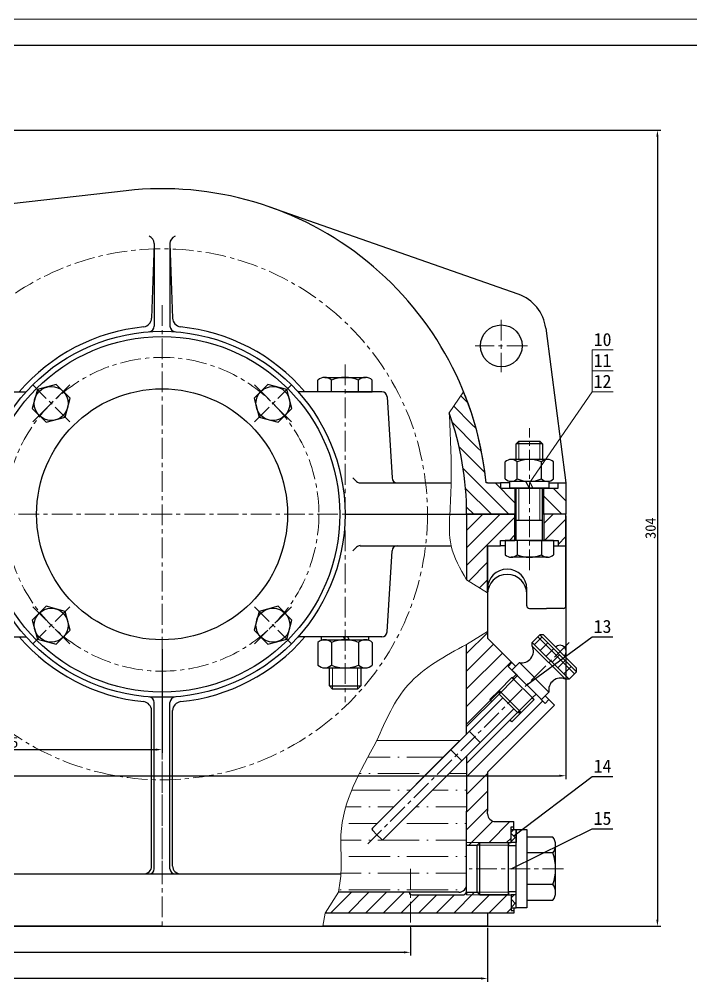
# Model space of a CAD drawing. Header units: millimetres. Extents: x 0 to 1189, y 0 to 841.
# Drawn here: x 413.7 to 671, y 472.9 to 841 of the extents above; entities that cross this region are included whole.
import ezdxf
from ezdxf import colors
from ezdxf.entities.mleader import LeaderData, LeaderLine
from ezdxf.enums import TextEntityAlignment as Align
from ezdxf.math import Vec2, Vec3

# ---------------------------------------------------------------- set-up
doc = ezdxf.new("R2010")
doc.units = ezdxf.units.MM
doc.header["$LTSCALE"] = 0.25
doc.linetypes.add('CENTER', pattern=[50.8, 31.75, -6.35, 6.35, -6.35])
for name, color, linetype, lineweight in [('中心线', 7, 'CENTER', 15), ('剖面线', 5, 'Continuous', 15), ('尺寸', 3, 'Continuous', 15), ('文字', 7, 'Continuous', 15), ('标注', 7, 'Continuous', 15), ('粗实线', 7, 'Continuous', 30), ('细实线', 7, 'Continuous', 15)]:
    doc.layers.add(name, color=color, linetype=linetype, lineweight=lineweight)
doc.styles.add('Songti', font='')
doc.styles.get("Standard").update_dxf_attribs({"font": ''})
doc.styles.get('Songti').set_extended_font_data('SimSun')
doc.styles.get('Standard').set_extended_font_data('SimSun')
doc.dimstyles.new('Songti', dxfattribs={"dimtxt": 4, "dimasz": 2.5, "dimexe": 1.25, "dimexo": 0.625, "dimtad": 1, "dimdec": 0, "dimdsep": 46, "dimtxsty": 'Songti', "dimcen": 2.5, "dimadec": 0, "dimazin": 0, "dimtfac": 1, "dimtdec": 3, "dimtmove": 0, "dimatfit": 3, "dimfxl": 1, "dimarcsym": 0})

# ---------------------------------------------------------------- blocks, each defined once
blk = doc.blocks.new('*D925')
at = {"layer": 'Defpoints', "color": 0, "transparency": 16777216}
for p in [(327.12, 798.56), (327.12, 494.11), (657.9, 494.11)]:
    blk.add_point(p, dxfattribs=at)
at = {"layer": '尺寸', "color": 0, "lineweight": -2, "transparency": 16777216}
for p, q in [((327.74, 798.56), (659.15, 798.56)), ((657.9, 796.06), (657.9, 496.61)), ((327.74, 494.11), (659.15, 494.11))]:
    blk.add_line(p, q, dxfattribs=at)
at = {"layer": '尺寸', "color": 0, "transparency": 16777216}
for points in [[(657.48, 796.06), (658.32, 796.06), (657.9, 798.56)], [(657.48, 496.61), (658.32, 496.61), (657.9, 494.11)]]:
    blk.add_solid(points, dxfattribs=at)
at = {"layer": '尺寸', "color": 0, "transparency": 16777216, "insert": (655.28, 646.34), "char_height": 4, "attachment_point": 5, "rotation": 90, "style": 'Songti'}
blk.add_mtext('304', dxfattribs=at)
blk = doc.blocks.new('*D927')
at = {"layer": 'Defpoints', "color": 0, "transparency": 16777216}
for p in [(328.36, 600.65), (468.36, 600.65), (468.36, 561.65)]:
    blk.add_point(p, dxfattribs=at)
at = {"layer": '尺寸', "color": 0, "lineweight": -2, "transparency": 16777216}
for p, q in [((328.36, 600.03), (328.36, 560.4)), ((468.36, 600.03), (468.36, 560.4)), ((330.86, 561.65), (465.86, 561.65))]:
    blk.add_line(p, q, dxfattribs=at)
at = {"layer": '尺寸', "color": 0, "transparency": 16777216}
for points in [[(330.86, 562.07), (330.86, 561.24), (328.36, 561.65)], [(465.86, 562.07), (465.86, 561.24), (468.36, 561.65)]]:
    blk.add_solid(points, dxfattribs=at)
at = {"layer": '尺寸', "color": 0, "transparency": 16777216, "insert": (398.36, 564.43), "char_height": 4, "attachment_point": 5, "style": 'Songti'}
blk.add_mtext('140±0.0315', dxfattribs=at)
blk = doc.blocks.new('*D928')
at = {"layer": 'Defpoints', "color": 0, "transparency": 16777216}
for p in [(150.8, 494.11), (563.4, 494.11), (150.8, 484.11)]:
    blk.add_point(p, dxfattribs=at)
at = {"layer": '尺寸', "color": 0, "lineweight": -2, "transparency": 16777216}
for p, q in [((150.8, 493.49), (150.8, 482.86)), ((563.4, 493.49), (563.4, 482.86)), ((560.9, 484.11), (153.3, 484.11))]:
    blk.add_line(p, q, dxfattribs=at)
at = {"layer": '尺寸', "color": 0, "transparency": 16777216}
for points in [[(153.3, 484.53), (153.3, 483.7), (150.8, 484.11)], [(560.9, 484.53), (560.9, 483.7), (563.4, 484.11)]]:
    blk.add_solid(points, dxfattribs=at)
at = {"layer": '尺寸', "color": 0, "transparency": 16777216, "insert": (357.1, 486.74), "char_height": 4, "attachment_point": 5, "style": 'Songti'}
blk.add_mtext('413', dxfattribs=at)
blk = doc.blocks.new('*D929')
at = {"layer": 'Defpoints', "color": 0, "transparency": 16777216}
for p in [(91.3, 651.65), (622.9, 651.65), (622.9, 551.65)]:
    blk.add_point(p, dxfattribs=at)
at = {"layer": '尺寸', "color": 0, "lineweight": -2, "transparency": 16777216}
for p, q in [((91.3, 651.03), (91.3, 550.4)), ((622.9, 651.03), (622.9, 550.4)), ((93.8, 551.65), (620.4, 551.65))]:
    blk.add_line(p, q, dxfattribs=at)
at = {"layer": '尺寸', "color": 0, "transparency": 16777216}
for points in [[(93.8, 552.07), (93.8, 551.24), (91.3, 551.65)], [(620.4, 552.07), (620.4, 551.24), (622.9, 551.65)]]:
    blk.add_solid(points, dxfattribs=at)
at = {"layer": '尺寸', "color": 0, "transparency": 16777216, "insert": (357.1, 554.28), "char_height": 4, "attachment_point": 5, "style": 'Songti'}
blk.add_mtext('532', dxfattribs=at)
blk = doc.blocks.new('*D930')
at = {"layer": 'Defpoints', "color": 0, "transparency": 16777216}
for p in [(121.3, 494.11), (592.9, 494.11), (121.3, 474.11)]:
    blk.add_point(p, dxfattribs=at)
at = {"layer": '尺寸', "color": 0, "lineweight": -2, "transparency": 16777216}
for p, q in [((121.3, 493.49), (121.3, 472.86)), ((592.9, 493.49), (592.9, 472.86)), ((590.4, 474.11), (123.8, 474.11))]:
    blk.add_line(p, q, dxfattribs=at)
at = {"layer": '尺寸', "color": 0, "transparency": 16777216}
for points in [[(123.8, 474.53), (123.8, 473.7), (121.3, 474.11)], [(590.4, 474.53), (590.4, 473.7), (592.9, 474.11)]]:
    blk.add_solid(points, dxfattribs=at)
at = {"layer": '尺寸', "color": 0, "transparency": 16777216, "insert": (357.1, 476.74), "char_height": 4, "attachment_point": 5, "style": 'Songti'}
blk.add_mtext('472', dxfattribs=at)
blk = doc.blocks.new('_None')

msp = doc.modelspace()

# ---------------------------------------------------------------- hatches: boundary and pattern name
at = {"layer": '剖面线'}
h = msp.add_hatch(dxfattribs=at)
h.set_pattern_fill('ANSI31', color=256, scale=1.5, angle=90, style=0)
edge = h.paths.add_edge_path(flags=16)
edge.add_line((592.9, 663.65), (597.9, 663.65))
edge.add_line((597.9, 663.65), (597.9, 661.65))
edge.add_line((597.9, 661.65), (603.4, 661.65))
edge.add_line((603.4, 661.65), (603.4, 651.65))
edge.add_line((603.4, 651.65), (584.9, 651.65))
edge.add_arc((468.36, 651.65), 116.54, 0, 19.479)
edge.add_line((578.23, 690.51), (583.75, 698.51))
edge.add_arc((468.36, 651.65), 124.54, 5.5293, 22.1032, ccw=False)
edge.add_line((592.32, 663.65), (592.9, 663.65))
h = msp.add_hatch(dxfattribs=at)
h.set_pattern_fill('ANSI31', color=256, scale=1.5, angle=90, style=0)
h.paths.add_polyline_path([(622.9, 663.65), (622.9, 651.65), (614.4, 651.65), (614.4, 661.65), (619.9, 661.65), (619.9, 663.65)], flags=16)
h = msp.add_hatch(dxfattribs=at)
h.set_pattern_fill('ANSI31', color=256, scale=1.5, style=0)
h.paths.add_polyline_path([(592.9, 639.65), (597.9, 639.65), (597.9, 641.65), (603.4, 641.65), (603.4, 651.65), (584.9, 651.65), (584.9, 626.65), (592.9, 621.65)], flags=16)
h = msp.add_hatch(dxfattribs=at)
h.set_pattern_fill('ANSI31', color=256, scale=1.5, style=0)
h.paths.add_polyline_path([(622.9, 639.65), (622.9, 651.65), (614.4, 651.65), (614.4, 641.65), (619.9, 641.65), (619.9, 639.65)], flags=16)
h = msp.add_hatch(dxfattribs=at)
h.set_pattern_fill('ANSI31', color=256, scale=1.5, style=0)
h.paths.add_polyline_path([(592.9, 606.87), (584.9, 601.87), (584.9, 570.49), (597.29, 582.89), (597.29, 584.3), (602.24, 589.25), (602.95, 588.54), (604.37, 589.96), (600.83, 593.49), (602.24, 594.91), (592.9, 604.25)], flags=16)
h = msp.add_hatch(dxfattribs=at)
h.set_pattern_fill('ANSI37', color=256, style=0)
h.paths.add_polyline_path([(624.16, 588.54), (626.99, 591.37), (612.85, 605.51), (610.02, 602.68)], flags=16)
h = msp.add_hatch(dxfattribs=at)
h.set_pattern_fill('ANSI31', color=256, scale=1.5, style=0)
edge = h.paths.add_edge_path(flags=16)
edge.add_line((616.39, 580.76), (614.97, 579.35))
edge.add_line((614.97, 579.35), (611.44, 582.89))
edge.add_line((611.44, 582.89), (610.02, 581.47))
edge.add_line((610.02, 581.47), (610.73, 580.76))
edge.add_line((610.73, 580.76), (605.78, 575.81))
edge.add_line((605.78, 575.81), (604.37, 575.81))
edge.add_line((604.37, 575.81), (584.9, 556.35))
edge.add_line((584.9, 556.35), (584.9, 538.11))
edge.add_line((584.9, 538.11), (584.9, 525.11))
edge.add_line((584.9, 525.11), (588.9, 525.11))
edge.add_line((588.9, 525.11), (589.9, 526.11))
edge.add_line((589.9, 526.11), (601.9, 526.11))
edge.add_line((601.9, 526.11), (601.9, 532.11))
edge.add_line((601.9, 532.11), (602.9, 532.11))
edge.add_line((602.9, 532.11), (602.9, 534.11))
edge.add_line((602.9, 534.11), (595.9, 534.11))
edge.add_arc((595.9, 537.11), 3, 180, 270, ccw=False)
edge.add_line((592.9, 537.11), (592.9, 538.11))
edge.add_line((592.9, 538.11), (592.9, 553.04))
edge.add_line((592.9, 553.04), (618.51, 578.64))
edge.add_line((618.51, 578.64), (616.39, 580.76))
h = msp.add_hatch(dxfattribs=at)
h.set_pattern_fill('ANSI36', color=256, scale=2, angle=135, style=0)
edge = h.paths.add_edge_path(flags=16)
edge.add_line((584.9, 538.11), (584.9, 556.35))
edge.add_line((584.9, 556.35), (584.9, 559.18))
edge.add_line((584.9, 559.18), (553.07, 527.35))
edge.add_arc((552.71, 527.7), 0.5, 225, 315, ccw=False)
edge.add_line((552.36, 527.35), (550.59, 529.11))
edge.add_line((550.59, 529.11), (548.83, 530.88))
edge.add_arc((549.18, 531.23), 0.5, 135, 225, ccw=False)
edge.add_line((548.83, 531.59), (582.35, 565.11))
edge.add_line((582.35, 565.11), (550.59, 565.11))
edge.add_spline(control_points=[(550.59, 565.11), (544.03, 553.45), (534.91, 537.25), (537.49, 516.7), (536.21, 509.44), (535.81, 507.11)], knot_values=[0, 0, 0, 0, 38.550077, 53.550077, 60.621144, 60.621144, 60.621144, 60.621144], degree=3, periodic=0)
edge.add_line((535.81, 507.11), (581.9, 507.11))
edge.add_arc((581.9, 510.11), 3, 270, 360)
edge.add_line((584.9, 510.11), (584.9, 538.11))
h = msp.add_hatch(dxfattribs=at)
h.set_pattern_fill('ANSI37', color=256, scale=0.8, angle=90, style=0)
h.paths.add_polyline_path([(601.9, 531.11), (603.9, 531.11), (603.9, 526.11), (601.9, 526.11)], flags=16)
h = msp.add_hatch(dxfattribs=at)
h.set_pattern_fill('ANSI31', color=256, scale=1.5, style=0)
edge = h.paths.add_edge_path(flags=16)
edge.add_line((530.81, 499.11), (535.81, 507.11))
edge.add_line((535.81, 507.11), (562.9, 507.11))
edge.add_arc((563.9, 507.11), 1, 180, 270)
edge.add_line((563.9, 506.11), (583.9, 506.11))
edge.add_line((583.9, 506.11), (584.9, 507.11))
edge.add_line((584.9, 507.11), (588.9, 507.11))
edge.add_line((588.9, 507.11), (589.9, 506.11))
edge.add_line((589.9, 506.11), (601.9, 506.11))
edge.add_line((601.9, 506.11), (601.9, 500.11))
edge.add_line((601.9, 500.11), (602.9, 500.11))
edge.add_line((602.9, 500.11), (602.9, 499.11))
edge.add_line((602.9, 499.11), (530.81, 499.11))
h = msp.add_hatch(dxfattribs=at)
h.set_pattern_fill('ANSI37', color=256, scale=0.8, angle=90, style=0)
h.paths.add_polyline_path([(601.9, 501.11), (603.9, 501.11), (603.9, 506.11), (601.9, 506.11)], flags=16)

# ---------------------------------------------------------------- linework, layer by layer
at = {"layer": '中心线'}
for p, q in [((468.36, 731.65), (468.36, 571.65)), ((598.17, 726.08), (598.17, 706.08)), ((608.17, 716.08), (588.17, 716.08)), ((538.36, 709.01), (538.36, 579.79)), ((433.01, 687.01), (418.86, 701.15)), ((418.86, 687.01), (433.01, 701.15)), ((503.72, 687.01), (517.86, 701.15)), ((503.72, 701.15), (517.86, 687.01)), ((608.9, 630.25), (608.9, 684.65)), ((548.36, 651.65), (388.36, 651.65)), ((433.01, 616.3), (418.86, 602.16)), ((433.01, 602.16), (418.86, 616.3)), ((503.72, 616.3), (517.86, 602.16)), ((517.86, 616.3), (503.72, 602.16)), ((468.36, 604.79), (468.36, 512.11)), ((624.16, 602.68), (547.06, 525.58)), ((468.36, 581.65), (468.36, 494.11)), ((563.4, 516.11), (563.4, 492.11)), ((621.9, 516.11), (585.9, 516.11))]:
    msp.add_line(p, q, dxfattribs=at)
for radius in [101.54, 60]:
    msp.add_circle((468.36, 651.65), radius, dxfattribs=at)
at = {"layer": '文字'}
msp.add_line((1189, 841), (0, 841), dxfattribs=at)
at = {"layer": '标注'}
for p, q in [((632.92, 706.51), (632.93, 714.51)), ((632.93, 714.51), (640.93, 714.51)), ((632.91, 698.51), (632.92, 706.51)), ((632.92, 706.51), (640.92, 706.51)), ((608.9, 663.65), (632.91, 698.51)), ((632.91, 698.51), (640.91, 698.51))]:
    msp.add_line(p, q, dxfattribs=at)
at = {"layer": '粗实线'}
for p, q in [((1179, 831), (25, 831)), ((410.7, 770.58), (454.67, 775.44)), ((604.6, 735.86), (509.56, 769.18)), ((465.36, 755.19), (464.36, 726.65)), ((465.36, 755.19), (465.36, 723.65)), ((471.36, 755.19), (472.36, 726.65)), ((471.36, 755.19), (471.36, 723.65)), ((615.18, 722.84), (622.9, 663.65)), ((530.57, 704.01), (546.16, 704.01)), ((427.88, 701.33), (420.63, 699.39)), ((433.18, 696.02), (427.88, 701.33)), ((508.85, 701.33), (503.54, 696.02)), ((516.09, 699.39), (508.85, 701.33)), ((527.97, 698.51), (527.97, 702.94)), ((533.17, 698.51), (533.17, 702.94)), ((543.56, 698.51), (543.56, 702.94)), ((548.75, 698.51), (548.75, 702.94)), ((359.02, 698.51), (416.36, 698.51)), ((420.63, 699.39), (418.69, 692.14)), ((431.24, 688.77), (433.18, 696.02)), ((503.54, 696.02), (505.48, 688.77)), ((518.04, 692.14), (516.09, 699.39)), ((552.48, 698.51), (520.36, 698.51)), ((538.36, 698.51), (527.97, 698.51)), ((538.36, 698.51), (548.75, 698.51)), ((554.48, 696.64), (556.36, 665.65)), ((418.69, 692.14), (423.99, 686.83)), ((512.73, 686.83), (518.04, 692.14)), ((423.99, 686.83), (431.24, 688.77)), ((505.48, 688.77), (512.73, 686.83)), ((603.9, 678.65), (604.9, 679.65)), ((603.9, 672.65), (603.9, 678.65)), ((613.9, 678.65), (603.9, 678.65)), ((604.9, 679.65), (612.9, 679.65)), ((612.9, 679.65), (613.9, 678.65)), ((613.9, 678.65), (613.9, 672.65)), ((599.66, 665.21), (599.66, 671.7)), ((615.83, 672.65), (601.97, 672.65)), ((604.28, 665.21), (604.28, 671.7)), ((613.52, 665.21), (613.52, 671.7)), ((618.14, 665.21), (618.14, 671.7)), ((542.79, 664.23), (541.4, 665.61)), ((544.17, 663.65), (578.96, 663.65)), ((556.36, 665.65), (556.36, 665.65)), ((558.36, 663.65), (558.36, 663.65)), ((592.9, 663.65), (592.32, 663.65)), ((592.9, 663.65), (597.9, 663.65)), ((597.9, 663.65), (597.9, 661.65)), ((601.3, 663.65), (597.9, 663.65)), ((616.5, 664.25), (601.3, 664.25)), ((601.3, 664.25), (601.3, 661.65)), ((615.83, 664.25), (601.97, 664.25)), ((608.9, 661.65), (607.6, 664.25)), ((608.9, 664.25), (610.2, 661.65)), ((616.5, 661.65), (616.5, 664.25)), ((616.5, 663.65), (619.9, 663.65)), ((619.9, 661.65), (619.9, 663.65)), ((619.9, 663.65), (622.9, 663.65)), ((622.9, 663.65), (622.9, 651.65)), ((597.9, 661.65), (603.4, 661.65)), ((601.3, 661.65), (616.5, 661.65)), ((616.5, 661.65), (601.3, 661.65)), ((603.4, 661.65), (603.4, 651.65)), ((603.9, 641.65), (603.9, 661.65)), ((613.9, 641.65), (613.9, 661.65)), ((614.4, 651.65), (614.4, 661.65)), ((614.4, 661.65), (619.9, 661.65)), ((538.36, 651.65), (586.46, 651.65)), ((578.46, 651.65), (603.9, 651.65)), ((603.4, 651.65), (584.9, 651.65)), ((584.9, 651.65), (584.9, 626.65)), ((603.4, 651.65), (584.9, 651.65)), ((603.4, 641.65), (603.4, 651.65)), ((622.9, 651.65), (613.9, 651.65)), ((622.9, 651.65), (614.4, 651.65)), ((614.4, 651.65), (614.4, 641.65)), ((622.9, 651.65), (614.4, 651.65)), ((622.9, 639.65), (622.9, 651.65)), ((622.9, 639.65), (622.9, 651.65)), ((613.9, 649.25), (603.9, 649.25)), ((597.9, 639.65), (597.9, 641.65)), ((597.9, 641.65), (603.4, 641.65)), ((608.9, 641.65), (599.66, 641.65)), ((599.66, 641.65), (599.66, 636.21)), ((618.14, 641.65), (599.66, 641.65)), ((604.28, 641.65), (604.28, 636.21)), ((608.9, 641.65), (618.14, 641.65)), ((613.52, 641.65), (613.52, 636.21)), ((614.4, 641.65), (619.9, 641.65)), ((618.14, 641.65), (618.14, 636.21)), ((619.9, 641.65), (619.9, 639.65)), ((542.79, 639.08), (541.4, 637.7)), ((544.17, 639.65), (578.96, 639.65)), ((554.48, 606.67), (556.36, 637.65)), ((556.36, 637.65), (556.36, 637.65)), ((558.36, 639.65), (558.36, 639.65)), ((592.9, 639.65), (592.9, 606.87)), ((592.9, 639.65), (597.9, 639.65)), ((592.9, 621.65), (592.9, 639.65)), ((599.66, 639.65), (597.9, 639.65)), ((618.14, 639.65), (619.9, 639.65)), ((619.9, 639.65), (622.9, 639.65)), ((622.9, 616.65), (622.9, 639.65)), ((615.83, 635.25), (601.97, 635.25)), ((607.9, 616.65), (607.9, 623.15)), ((423.99, 616.48), (418.69, 611.17)), ((431.24, 614.53), (423.99, 616.48)), ((512.73, 616.48), (505.48, 614.53)), ((518.04, 611.17), (512.73, 616.48)), ((608.9, 615.65), (615.4, 615.65)), ((621.9, 615.65), (615.4, 615.65)), ((418.69, 611.17), (420.63, 603.92)), ((433.18, 607.28), (431.24, 614.53)), ((505.48, 614.53), (503.54, 607.28)), ((516.09, 603.92), (518.04, 611.17)), ((359.02, 604.79), (416.36, 604.79)), ((420.63, 603.92), (427.88, 601.98)), ((427.88, 601.98), (433.18, 607.28)), ((503.54, 607.28), (508.85, 601.98)), ((508.85, 601.98), (516.09, 603.92)), ((552.48, 604.79), (520.36, 604.79)), ((547.46, 604.79), (529.26, 604.79)), ((529.26, 604.79), (529.26, 603.69)), ((538.36, 603.69), (537.81, 604.79)), ((539.36, 604.79), (539.91, 603.69)), ((547.46, 603.69), (547.46, 604.79)), ((592.9, 606.87), (592.9, 604.25)), ((592.9, 604.25), (602.24, 594.91)), ((612.85, 605.51), (610.02, 602.68)), ((626.99, 591.37), (612.85, 605.51)), ((614.27, 605.51), (612.85, 605.51)), ((626.99, 592.79), (614.27, 605.51)), ((527.97, 602.62), (527.97, 593.97)), ((529.26, 603.69), (547.46, 603.69)), ((530.57, 603.69), (546.16, 603.69)), ((533.17, 602.62), (533.17, 593.97)), ((543.56, 602.62), (543.56, 593.97)), ((548.75, 602.62), (548.75, 593.97)), ((584.9, 570.49), (584.9, 601.87)), ((610.02, 602.68), (624.16, 588.54)), ((610.02, 601.27), (610.02, 602.68)), ((610.02, 601.27), (622.75, 588.54)), ((530.57, 592.89), (546.16, 592.89)), ((532.36, 585.99), (532.36, 592.89)), ((544.36, 592.89), (544.36, 585.99)), ((602.24, 594.91), (600.83, 593.49)), ((600.83, 593.49), (604.37, 589.96)), ((602.24, 592.08), (605.07, 594.91)), ((602.24, 594.91), (603.66, 593.49)), ((605.07, 594.91), (616.39, 583.59)), ((626.99, 591.37), (626.99, 592.79)), ((602.24, 589.25), (597.29, 584.3)), ((602.24, 589.25), (597.29, 584.3)), ((613.56, 580.76), (602.24, 592.08)), ((602.95, 588.54), (602.24, 589.25)), ((610.73, 580.76), (602.24, 589.25)), ((604.37, 589.96), (602.95, 588.54)), ((604.37, 589.96), (602.95, 588.54)), ((624.16, 588.54), (626.99, 591.37)), ((533.56, 584.79), (532.36, 585.99)), ((532.36, 585.99), (544.36, 585.99)), ((544.36, 585.99), (543.16, 584.79)), ((624.16, 588.54), (622.75, 588.54)), ((543.16, 584.79), (533.56, 584.79)), ((597.29, 582.89), (584.9, 570.49)), ((597.29, 584.3), (597.29, 582.89)), ((597.29, 584.3), (597.29, 582.89)), ((597.29, 584.3), (605.78, 575.81)), ((597.29, 582.89), (597.29, 582.89)), ((597.29, 582.89), (604.37, 575.81)), ((611.44, 582.89), (610.02, 581.47)), ((611.44, 582.89), (610.02, 581.47)), ((614.97, 579.35), (611.44, 582.89)), ((616.39, 583.59), (613.56, 580.76)), ((616.39, 580.76), (614.97, 582.18)), ((465.36, 516.11), (465.36, 579.65)), ((471.36, 516.11), (471.36, 579.65)), ((548.83, 531.59), (598.71, 581.47)), ((618.51, 578.64), (592.9, 553.04)), ((593.76, 580.76), (594.47, 580.06)), ((605.78, 575.81), (610.73, 580.76)), ((610.73, 580.76), (605.78, 575.81)), ((610.02, 581.47), (610.73, 580.76)), ((616.39, 580.76), (614.97, 579.35)), ((616.39, 580.76), (618.51, 578.64)), ((464.36, 517.11), (464.36, 576.65)), ((472.36, 517.11), (472.36, 576.65)), ((553.07, 527.35), (602.95, 577.23)), ((604.37, 575.81), (584.9, 556.35)), ((604.37, 575.81), (605.78, 575.81)), ((605.78, 575.81), (604.37, 575.81)), ((604.37, 575.81), (604.37, 575.81)), ((602.24, 572.28), (601.54, 572.99)), ((584.9, 567.66), (584.9, 570.49)), ((585.89, 568.65), (590.13, 564.41)), ((578.82, 561.58), (583.06, 557.34)), ((584.9, 559.18), (584.9, 556.35)), ((584.9, 556.35), (584.9, 538.11)), ((592.9, 553.04), (592.9, 538.11)), ((584.9, 525.11), (584.9, 538.11)), ((584.9, 507.11), (584.9, 538.11)), ((584.9, 510.11), (584.9, 538.11)), ((592.9, 537.11), (592.9, 538.11)), ((595.9, 534.11), (602.9, 534.11)), ((602.9, 532.11), (602.9, 534.11)), ((548.83, 530.88), (550.59, 529.11)), ((601.9, 526.11), (601.9, 532.11)), ((601.9, 532.11), (602.9, 532.11)), ((601.9, 531.11), (603.9, 531.11)), ((601.9, 526.11), (601.9, 531.11)), ((602.9, 531.11), (602.9, 532.11)), ((603.9, 501.11), (603.9, 531.11)), ((603.9, 531.11), (607.9, 531.11)), ((603.9, 531.11), (603.9, 526.11)), ((607.9, 531.11), (607.9, 501.11)), ((552.36, 527.35), (550.59, 529.11)), ((617.9, 528.21), (607.9, 528.21)), ((584.9, 525.11), (588.9, 525.11)), ((588.9, 525.11), (589.9, 526.11)), ((588.9, 525.11), (589.9, 526.11)), ((588.9, 507.11), (588.9, 525.11)), ((589.9, 526.11), (601.9, 526.11)), ((589.9, 526.11), (600.9, 526.11)), ((589.9, 506.11), (589.9, 526.11)), ((600.9, 526.11), (600.9, 525.01)), ((600.9, 506.11), (600.9, 526.11)), ((600.9, 525.01), (603.9, 525.01)), ((603.9, 526.11), (601.9, 526.11)), ((618.9, 507.04), (618.9, 525.19)), ((617.9, 522.16), (607.9, 522.16)), ((124.3, 514.11), (468.36, 514.11)), ((468.36, 514.11), (536.81, 514.11)), ((617.9, 510.06), (607.9, 510.06)), ((562.9, 507.11), (535.81, 507.11)), ((581.9, 507.11), (535.81, 507.11)), ((562.9, 507.11), (562.9, 507.11)), ((563.9, 506.11), (583.9, 506.11)), ((584.9, 507.11), (583.9, 506.11)), ((584.9, 507.11), (588.9, 507.11)), ((584.9, 507.11), (584.9, 506.11)), ((589.9, 506.11), (588.9, 507.11)), ((588.9, 507.11), (589.9, 506.11)), ((600.9, 506.11), (589.9, 506.11)), ((589.9, 506.11), (601.9, 506.11)), ((603.9, 507.21), (600.9, 507.21)), ((600.9, 507.21), (600.9, 506.11)), ((603.9, 506.11), (601.9, 506.11)), ((601.9, 506.11), (601.9, 501.11)), ((601.9, 506.11), (601.9, 500.11)), ((603.9, 501.11), (603.9, 506.11)), ((601.9, 501.11), (603.9, 501.11)), ((602.9, 501.11), (602.9, 500.11)), ((607.9, 501.11), (603.9, 501.11)), ((607.9, 504.01), (617.9, 504.01)), ((602.9, 499.11), (530.81, 499.11)), ((592.9, 499.11), (592.9, 494.11)), ((601.9, 500.11), (602.9, 500.11)), ((602.9, 500.11), (602.9, 499.11)), ((468.36, 494.11), (121.3, 494.11)), ((468.36, 494.11), (529.81, 494.11)), ((592.9, 494.11), (529.81, 494.11))]:
    msp.add_line(p, q, dxfattribs=at)
for centre, radius in [((468.36, 651.65), 70), ((598.17, 716.08), 8), ((468.36, 651.65), 68), ((425.93, 694.08), 6.5), ((468.36, 651.65), 48), ((510.79, 694.08), 6.5), ((425.93, 609.23), 6.5), ((510.79, 609.23), 6.5)]:
    msp.add_circle(centre, radius, dxfattribs=at)
for centre, radius, start, end in [((468.36, 651.65), 124.54, 5.5293, 96.3103), ((462.36, 755.19), 3, 0, 70), ((474.36, 755.19), 3, 110, 180), ((599.31, 720.76), 16, 7.4366, 70.6817), ((460.71, 726.92), 3.66, 280.275, 355.883), ((476.01, 726.92), 3.66, 184.117, 259.725), ((468.36, 651.65), 72, 95.5792, 139.394), ((463.07, 723.75), 2.29, 277.2513, 357.6488), ((473.65, 723.75), 2.29, 182.3512, 262.7487), ((468.36, 651.65), 72, 40.606, 84.4208), ((530.57, 700.34), 3.67, 45, 135), ((538.36, 690.93), 13.08, 66.5982, 113.4018), ((546.16, 700.34), 3.67, 45, 135), ((552.48, 696.51), 2, 3.4828, 90), ((468.36, 651.65), 124.54, 5.5293, 22.1032), ((468.36, 651.65), 116.54, 0, 19.479), ((601.97, 669.39), 3.27, 45, 135), ((608.9, 661.02), 11.63, 66.5982, 113.4018), ((615.83, 669.39), 3.27, 45, 135), ((544.17, 665.61), 1.96, 225, 270), ((558.36, 665.65), 2, 180, 270), ((601.97, 667.52), 3.27, 225, 315), ((608.9, 675.88), 11.63, 246.5982, 293.4018), ((615.83, 667.52), 3.27, 225, 315), ((544.17, 637.7), 1.96, 90, 135), ((558.36, 637.65), 2, 90, 180), ((601.97, 638.52), 3.27, 225, 315), ((608.9, 646.88), 11.63, 246.5982, 293.4018), ((615.83, 638.52), 3.27, 225, 315), ((600.4, 623.15), 7.5, 0, 180), ((600.4, 621.15), 7.5, 0, 180), ((608.9, 616.65), 1, 180, 270), ((621.9, 616.65), 1, 270, 0), ((468.36, 651.65), 72, 220.606, 264.4208), ((468.36, 651.65), 72, 275.5792, 319.394), ((552.48, 606.79), 2, 270, 356.5172), ((530.57, 600.02), 3.67, 45, 135), ((538.36, 590.61), 13.08, 66.5982, 113.4018), ((546.16, 600.02), 3.67, 45, 135), ((605.96, 599.33), 4.51, 258.6901, 25.56), ((620.63, 599.15), 2.4, 315, 135), ((530.57, 596.57), 3.67, 225, 315), ((538.36, 605.97), 13.08, 246.5982, 293.4018), ((546.16, 596.57), 3.67, 225, 315), ((620.81, 584.48), 4.51, 64.44, 191.3099), ((463.07, 579.56), 2.29, 2.3512, 82.7487), ((473.65, 579.56), 2.29, 97.2513, 177.6488), ((460.71, 576.39), 3.66, 4.117, 79.725), ((476.01, 576.39), 3.66, 100.275, 175.883), ((595.9, 537.11), 3, 180, 270), ((549.18, 531.23), 0.5, 135, 225), ((552.71, 527.7), 0.5, 225, 315), ((613.83, 525.19), 5.08, 323.4144, 36.5856), ((600.1, 516.11), 18.8, 341.229, 18.771), ((461.36, 517.11), 3, 270, 0), ((463.36, 516.11), 2, 270, 0), ((473.36, 516.11), 2, 180, 270), ((475.36, 517.11), 3, 180, 270), ((581.9, 510.11), 3, 270, 0), ((613.83, 507.04), 5.08, 323.4144, 36.5856), ((563.9, 507.11), 1, 180, 270)]:
    msp.add_arc(centre, radius, start, end, dxfattribs=at)
at = {"layer": '细实线'}
for p, q in [((578.23, 690.51), (583.75, 698.51)), ((604.9, 679.65), (604.9, 672.65)), ((612.9, 679.65), (612.9, 672.65)), ((604.9, 649.25), (604.9, 661.65)), ((612.9, 649.25), (612.9, 661.65)), ((584.9, 626.65), (592.9, 621.65)), ((592.9, 606.87), (584.9, 601.87)), ((533.56, 584.79), (533.56, 592.89)), ((543.16, 584.79), (543.16, 592.89)), ((597.29, 582.89), (602.95, 588.54)), ((597.29, 584.3), (593.76, 580.76)), ((604.37, 575.81), (610.02, 581.47)), ((605.78, 575.81), (602.24, 572.28)), ((548.83, 531.59), (582.35, 565.11)), ((582.35, 565.11), (550.59, 565.11)), ((553.07, 527.35), (584.9, 559.18)), ((584.9, 559.18), (584.9, 556.35)), ((584.9, 538.11), (584.9, 556.35)), ((548.83, 530.88), (550.59, 529.11)), ((552.36, 527.35), (550.59, 529.11)), ((584.9, 526.11), (589.9, 526.11)), ((600.9, 525.11), (588.9, 525.11)), ((530.81, 499.11), (535.81, 507.11)), ((584.9, 506.11), (589.9, 506.11)), ((600.9, 507.11), (588.9, 507.11)), ((530.81, 499.11), (529.81, 494.11))]:
    msp.add_line(p, q, dxfattribs=at)
for centre, start, end in [((549.18, 531.23), 135, 225), ((552.71, 527.7), 225, 315)]:
    msp.add_arc(centre, 0.5, start, end, dxfattribs=at)
for points, knots in [([(578.23, 690.51), (578.69, 681.56), (579.35, 668.6), (578.67, 655.65), (578.46, 651.65)], [0, 0, 0, 0, 26.871521, 38.881934, 38.881934, 38.881934, 38.881934]), ([(584.9, 626.65), (582.44, 630.87), (577.91, 638.63), (578.29, 647.57), (578.46, 651.65)], [0, 0, 0, 0, 14.291283, 26.301695, 26.301695, 26.301695, 26.301695]), ([(584.9, 601.87), (576.64, 597.45), (560.96, 589.06), (553.92, 572.8), (550.59, 565.11)], [0, 0, 0, 0, 27.199921, 51.614394, 51.614394, 51.614394, 51.614394]), ([(550.59, 565.11), (544.03, 553.45), (534.91, 537.25), (537.49, 516.7), (536.21, 509.44), (535.81, 507.11)], [0, 0, 0, 0, 38.550077, 53.550077, 60.621144, 60.621144, 60.621144, 60.621144])]:
    msp.add_open_spline(points, degree=3, knots=knots, dxfattribs=at)

# ---------------------------------------------------------------- texts
at = {"layer": '文字', "style": 'Songti'}
for s, p in [('10', (636.93, 718.51)), ('11', (636.92, 710.51)), ('12', (636.91, 702.51)), ('13', (636.9, 608.79)), ('14', (636.9, 555.38)), ('15', (636.9, 535.38))]:
    msp.add_text(s, height=5, dxfattribs=at).set_placement(p, align=Align.MIDDLE_CENTER)

# ---------------------------------------------------------------- dimensions: what is measured, and where the dimension line sits
at = {"layer": '尺寸'}
dim = msp.add_linear_dim(base=(657.9, 494.11), p1=(327.12, 798.56), p2=(327.12, 494.11), angle=90, dimstyle='Songti', override={"dimpost": '<>'}, dxfattribs=at)
dim.commit()
dim.dimension.update_dxf_attribs({"geometry": '*D925', "text_midpoint": (655.28, 646.34)})
for base, p1, p2, picture, middle in [((622.9, 551.65), (91.3, 651.65), (622.9, 651.65), '*D929', (357.1, 554.28)), ((121.3, 474.11), (592.9, 494.11), (121.3, 494.11), '*D930', (357.1, 476.74)), ((150.8, 484.11), (563.4, 494.11), (150.8, 494.11), '*D928', (357.1, 486.74))]:
    dim = msp.add_linear_dim(base=base, p1=p1, p2=p2, dimstyle='Songti', override={"dimpost": '<>'}, dxfattribs=at)
    dim.commit()
    dim.dimension.update_dxf_attribs({"geometry": picture, "text_midpoint": middle})
dim = msp.add_linear_dim(base=(468.36, 561.65), p1=(328.36, 600.65), p2=(468.36, 600.65), text='140±0.0315', dimstyle='Songti', override={"dimpost": '<>'}, dxfattribs=at)
dim.commit()
dim.dimension.update_dxf_attribs({"geometry": '*D927', "text_midpoint": (398.36, 564.43)})

# ---------------------------------------------------------------- leaders
at = {"layer": '标注'}
ml = msp.add_multileader_mtext('Standard', dxfattribs=at)
ml.set_content('', color=256)
ml.set_leader_properties()
ml.set_arrow_properties(name='NONE')
ml.build(insert=Vec2(0, 0))
ml.multileader.update_dxf_attribs({"text_left_attachment_type": 5, "text_right_attachment_type": 5, "dogleg_length": 6})
ctx = ml.context
ctx.base_point = Vec3(638.9, 604.79)
ctx.left_attachment, ctx.right_attachment = 5, 5
notes = []
notes.append((ctx, [(0, (1, 1, 0), (632.9, 604.79), (1, 0), 6, [(0, [(607.9, 586.42)], 0, [])])]))
ctx.mtext.insert, ctx.mtext.flow_direction = Vec3(640.9, 608.79), 5
ml = msp.add_multileader_mtext('Standard', dxfattribs=at)
ml.set_content('', color=256)
ml.set_leader_properties()
ml.set_arrow_properties(name='NONE')
ml.build(insert=Vec2(0, 0))
ml.multileader.update_dxf_attribs({"text_left_attachment_type": 5, "text_right_attachment_type": 5, "dogleg_length": 6})
ctx = ml.context
ctx.base_point = Vec3(638.9, 551.38)
ctx.left_attachment, ctx.right_attachment = 5, 5
notes.append((ctx, [(0, (1, 1, 0), (632.9, 551.38), (1, 0), 6, [(0, [(602.9, 528.61)], 0, [])])]))
ctx.mtext.insert, ctx.mtext.flow_direction = Vec3(640.9, 555.38), 5
ml = msp.add_multileader_mtext('Standard', dxfattribs=at)
ml.set_content('', color=256)
ml.set_leader_properties()
ml.set_arrow_properties(name='NONE')
ml.build(insert=Vec2(0, 0))
ml.multileader.update_dxf_attribs({"text_left_attachment_type": 5, "text_right_attachment_type": 5, "dogleg_length": 6})
ctx = ml.context
ctx.base_point = Vec3(638.9, 531.38)
ctx.left_attachment, ctx.right_attachment = 5, 5
notes.append((ctx, [(0, (1, 1, 0), (632.9, 531.38), (1, 0), 6, [(0, [(601.9, 516.11)], 0, [])])]))
ctx.mtext.insert, ctx.mtext.flow_direction = Vec3(640.9, 535.38), 5
for ctx, leaders in notes:
    for number, flags, end, landing, length, lines in leaders:
        leader = LeaderData()
        leader.index, (leader.has_last_leader_line, leader.has_dogleg_vector, leader.attachment_direction) = number, flags
        leader.last_leader_point, leader.dogleg_vector, leader.dogleg_length = Vec3(end), Vec3(landing), length
        for number, points, colour, breaks in lines:
            line = LeaderLine()
            line.index, line.vertices, line.color, line.breaks = number, Vec3.list(points), colors.encode_raw_color(colour), breaks
            leader.lines.append(line)
        ctx.leaders.append(leader)

doc.saveas('drawing.dxf')
